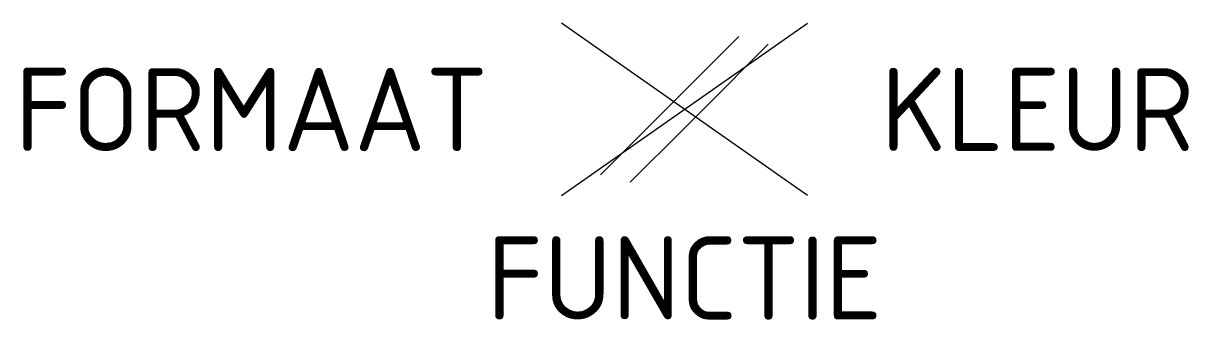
# Model space of a CAD drawing. Extents: x -14.3 to 10.9, y -4.6 to 1.9.
import ezdxf
from ezdxf.enums import TextEntityAlignment as Align

# ---------------------------------------------------------------- set-up
doc = ezdxf.new("R2010")
doc.units = 0
doc.styles.add('NLCS-ISO', font='NLCS-ISO.ttf')

msp = doc.modelspace()

# ---------------------------------------------------------------- linework, layer by layer
for p, q in [((-2.662, -1.864), (2.662, 1.864)), ((2.662, -1.864), (-2.662, 1.864)), ((0, 0.403), (1.176, 1.578)), ((0.403, 0), (1.814, 1.411)), ((-0.403, 0), (0, 0.403)), ((-1.819, -1.416), (-0.403, 0)), ((0, -0.403), (0.403, 0)), ((-1.173, -1.576), (0, -0.403))]:
    msp.add_line(p, q)

# ---------------------------------------------------------------- texts
at = {"style": 'NLCS-ISO'}
msp.add_attdef('FORMAAT', text='', height=1.8, dxfattribs=at).set_placement((-4.25, 0), align=Align.MIDDLE_RIGHT)
msp.add_attdef('KLEUR', text='', height=1.8, dxfattribs=at).set_placement((4.25, 0), align=Align.MIDDLE_LEFT)
at = {"style": 'NLCS-ISO', "flags": 1}
msp.add_attdef('FUNCTIE', text='', height=1.8, dxfattribs=at).set_placement((0, -2.75), align=Align.TOP_CENTER)

doc.saveas('drawing.dxf')
